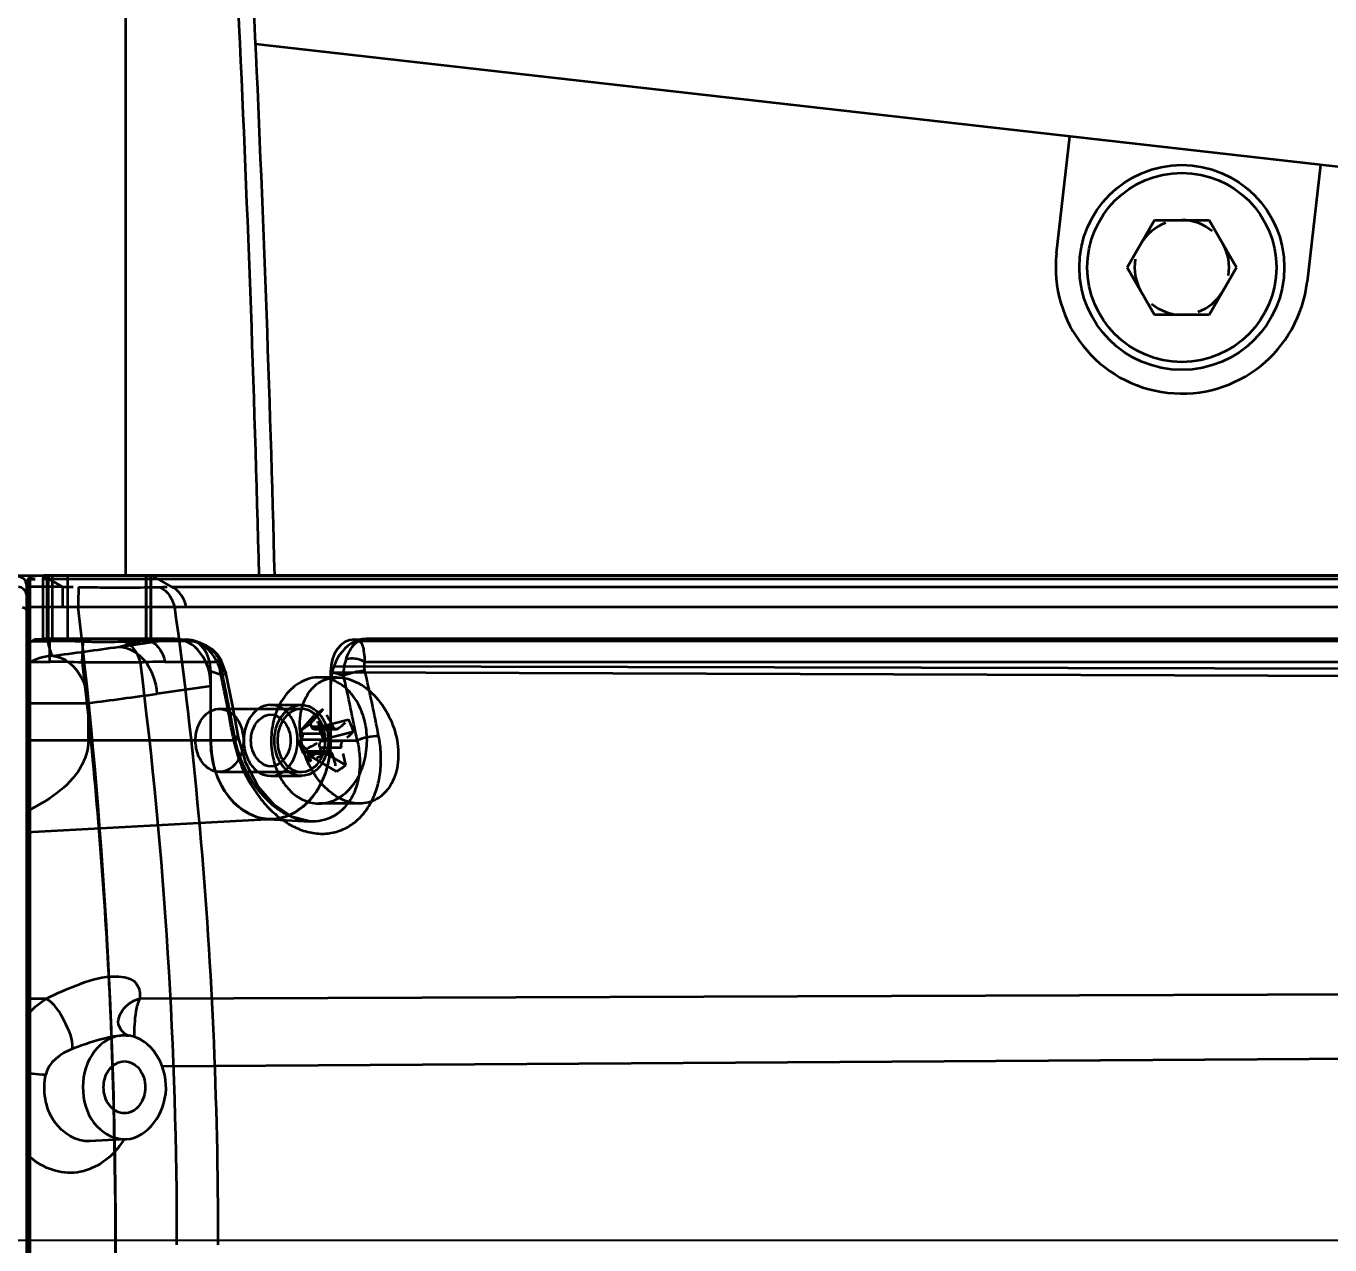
# Model space of a CAD drawing. Header units: millimetres. Extents: x 4086 to 8300, y 123 to 1549.
# Drawn here: x 7012.91 to 7031.52, y 726.45 to 743.84 of the extents above; entities that cross this region are included whole.
import ezdxf

# ---------------------------------------------------------------- set-up
doc = ezdxf.new("R2010")
doc.units = ezdxf.units.MM
doc.linetypes.add('PHANTOM', pattern=[0.8, 0.45, -0.05, 0.1, -0.05, 0.1, -0.05])
doc.layers.add('中心线', color=7, linetype='Continuous')
doc.layers.add('标注', color=7, linetype='Continuous', lineweight=25)
doc.layers.add('粗线', color=7, linetype='PHANTOM', lineweight=35)
doc.styles.get("Standard").update_dxf_attribs({"font": 'simsun.ttc'})
doc.dimstyles.new('直线标注', dxfattribs={"dimtxt": 7, "dimasz": 3, "dimexe": 1.25, "dimexo": 0.625, "dimtad": 1, "dimlfac": 4, "dimdsep": 46, "dimtxsty": 'Standard', "dimcen": 2.5, "dimadec": 0, "dimazin": 0, "dimtm": 1e-09, "dimtfac": 1, "dimtmove": 0, "dimatfit": 3, "dimfxl": 1, "dimarcsym": 0})

# ---------------------------------------------------------------- blocks, each defined once
blk = doc.blocks.new('*D2181')
at = {"layer": 'Defpoints', "color": 0}
for p in [(6990.045, 815.66), (7047.903, 815.66), (7047.903, 727.155)]:
    blk.add_point(p, dxfattribs=at)
at = {"layer": '标注', "color": 0, "lineweight": -2}
for p, q in [((6990.045, 816.285), (6990.045, 816.91)), ((7047.903, 727.78), (7047.903, 816.91)), ((6993.045, 815.66), (7044.903, 815.66))]:
    blk.add_line(p, q, dxfattribs=at)
at = {"layer": '标注', "color": 0}
for points in [[(6993.045, 816.16), (6993.045, 815.16), (6990.045, 815.66)], [(7044.903, 815.16), (7044.903, 816.16), (7047.903, 815.66)]]:
    blk.add_solid(points, dxfattribs=at)
at = {"layer": '标注', "color": 0, "insert": (7018.974, 819.785), "char_height": 7, "attachment_point": 5}
blk.add_mtext('254.5', dxfattribs=at)

msp = doc.modelspace()

# ---------------------------------------------------------------- linework, layer by layer
at = {"layer": '中心线'}
msp.add_line((6703.88156, 726.51485), (7075.49036, 726.51485), dxfattribs=at)
at = {"layer": '粗线', "linetype": 'Continuous'}
for p, q in [((7014.3319, 736.00025), (7014.3319, 752.09702)), ((7032.36077, 741.7487), (7016.18216, 743.58586)), ((7027.6184, 740.60012), (7027.80754, 742.26574)), ((7031.38455, 741.85955), (7031.19541, 740.19393)), ((7028.62748, 740.39702), (7029.01719, 741.07202)), ((7029.01719, 741.07202), (7029.79662, 741.07202)), ((7029.79662, 741.07202), (7030.18633, 740.39702)), ((7029.01719, 739.72202), (7028.62748, 740.39702)), ((7030.18633, 740.39702), (7029.79662, 739.72202)), ((7029.79662, 739.72202), (7029.01719, 739.72202)), ((6996.53248, 736.00095), (7013.25686, 736.0009)), ((7012.92458, 735.91451), (7012.92458, 716.97954)), ((7012.96958, 716.93557), (7012.96958, 735.95848)), ((7013.14887, 735.95368), (7044.39334, 735.95369)), ((7013.14887, 735.95366), (7013.14961, 735.08847)), ((7013.74071, 735.99843), (7013.15659, 735.99869)), ((7013.23298, 735.99769), (7013.15664, 735.99766)), ((7013.42874, 735.8373), (7013.15664, 735.99766)), ((7013.20649, 736.00095), (7013.20649, 735.09709)), ((7013.23159, 735.08869), (7013.23159, 735.9537)), ((7014.65588, 735.99771), (7013.23298, 735.99769)), ((7013.25686, 736.00151), (7013.28671, 736.00144)), ((7013.28671, 736.00144), (7013.36019, 736.00131)), ((7013.28671, 735.09684), (7013.28671, 736.00086)), ((7013.36019, 736.00131), (7013.43348, 736.0012)), ((7013.43348, 736.0012), (7013.50541, 736.00111)), ((7013.5066, 735.09686), (7013.5066, 736.00066)), ((7014.705, 735.99868), (7013.74071, 735.99843)), ((7014.62212, 735.9537), (7014.62212, 735.08867)), ((7014.62255, 735.09675), (7014.62255, 736.00082)), ((7014.62259, 736.00023), (7014.64634, 736.00024)), ((7014.68982, 736.00089), (7014.64655, 736.00085)), ((7044.37332, 736.00019), (7014.68982, 736.00019)), ((7014.68982, 735.09675), (7014.68982, 736.00019)), ((7014.69098, 735.95368), (7014.69098, 735.08846)), ((7014.70492, 735.99868), (7044.42268, 735.99869)), ((7014.71105, 735.9977), (7014.98321, 735.8373)), ((7044.42898, 735.99767), (7014.71113, 735.99765)), ((7012.91445, 735.86991), (7012.91445, 717.02414)), ((7013.42874, 735.8373), (7012.96958, 735.8373)), ((7013.42874, 735.8373), (7013.42874, 735.54928)), ((7014.98321, 735.8373), (7045.16597, 735.8373)), ((7013.42874, 735.54929), (7012.96958, 735.54929)), ((7045.3791, 735.54929), (7015.19634, 735.54929)), ((7012.95807, 735.0652), (7013.24664, 735.0652)), ((7013.23159, 735.08869), (7013.14961, 735.08847)), ((7013.20513, 735.09688), (7013.22897, 735.09686)), ((7013.20724, 735.09111), (7013.20513, 735.09688)), ((7013.20694, 735.0886), (7013.24664, 735.0652)), ((7013.20724, 735.09111), (7013.22897, 735.09686)), ((7013.28671, 735.0974), (7013.22919, 735.09746)), ((7013.24664, 734.76898), (7013.24664, 735.0652)), ((7013.50659, 735.09726), (7013.28718, 735.09738)), ((7015.03447, 735.09633), (7013.50659, 735.09726)), ((7014.2359, 734.98351), (7015.03447, 735.09633)), ((7014.63704, 735.0886), (7015.20636, 735.08846)), ((7014.67675, 735.0652), (7014.63774, 735.08819)), ((7015.27299, 735.0652), (7014.67675, 735.0652)), ((7015.20636, 735.08846), (7015.27299, 735.0652)), ((7015.39252, 735.03869), (7015.29207, 735.07376)), ((7017.59591, 735.08846), (7044.44061, 735.08865)), ((7017.66822, 735.0652), (7017.59591, 735.08846)), ((7044.54839, 735.0652), (7017.66822, 735.0652)), ((7017.76162, 735.09522), (7017.70791, 735.09153)), ((7017.76787, 735.09653), (7017.70857, 735.08728)), ((7044.37332, 735.09522), (7017.76162, 735.09522)), ((7015.76132, 734.61714), (7015.68281, 734.81527)), ((7012.92458, 734.76895), (7013.24664, 734.76896)), ((7014.89174, 734.76897), (7015.62984, 734.76897)), ((7015.71697, 734.57168), (7015.54606, 734.63135)), ((7015.54606, 733.64702), (7015.54606, 734.63135)), ((7017.25621, 734.63135), (7017.44168, 734.57168)), ((7017.25621, 734.63135), (7017.25621, 733.64702)), ((7040.70317, 734.5364), (7017.27949, 734.61485)), ((7017.31008, 734.7045), (7040.90689, 734.65595)), ((7017.74134, 734.76897), (7044.76338, 734.76897)), ((7015.54606, 734.42089), (7014.77565, 734.3117)), ((7015.54606, 733.64702), (7015.54606, 734.42089)), ((7017.34754, 734.54702), (7017.09178, 734.54702)), ((7017.25621, 734.42062), (7017.25621, 733.64702)), ((7012.91445, 734.18019), (7013.80017, 734.18019)), ((7013.80017, 733.64702), (7013.80017, 734.18019)), ((7015.67006, 734.09702), (7016.83978, 734.09702)), ((7016.40114, 734.15327), (7016.83978, 734.15327)), ((7017.14976, 734.09239), (7016.96626, 733.88167)), ((7017.08461, 734.04748), (7017.01684, 733.99954)), ((7017.14976, 734.09239), (7017.08461, 734.04748)), ((7016.83334, 733.78882), (7017.01684, 733.99954)), ((7016.83334, 733.78882), (7016.96626, 733.88167)), ((7016.96626, 733.88167), (7016.98287, 733.84051)), ((7017.08354, 733.8344), (7017.51223, 733.94628)), ((7016.84995, 733.74765), (7016.83334, 733.78882)), ((7016.84995, 733.74765), (7017.15887, 733.74765)), ((7017.29179, 733.84051), (7016.98287, 733.84051)), ((7017.33887, 733.80466), (7017.02819, 733.80466)), ((7017.05225, 733.81254), (7017.08354, 733.8344)), ((7017.05225, 733.81254), (7017.36116, 733.81254)), ((7017.08354, 733.8344), (7017.15411, 733.65952)), ((7017.5828, 733.7714), (7017.15411, 733.65952)), ((7015.54606, 733.64702), (7012.91445, 733.64702)), ((7015.89569, 733.64702), (7015.54606, 733.64702)), ((7016.79741, 733.63453), (7016.8287, 733.65638)), ((7016.90578, 733.52265), (7016.79741, 733.63453)), ((7016.86798, 733.45965), (7016.79741, 733.63453)), ((7017.13761, 733.65638), (7016.8287, 733.65638)), ((7016.89927, 733.4815), (7016.86798, 733.45965)), ((7016.89927, 733.4815), (7017.20819, 733.4815)), ((7016.90578, 733.52265), (7016.94185, 733.4344)), ((7017.23402, 733.48939), (7016.92333, 733.48939)), ((7017.11818, 733.50523), (7016.98526, 733.41238)), ((7017.10157, 733.54639), (7017.41048, 733.54639)), ((7017.10157, 733.54639), (7017.11818, 733.50523)), ((7017.11818, 733.50523), (7017.47175, 733.29451)), ((7017.15411, 733.65952), (7017.12282, 733.63767)), ((7017.43173, 733.63767), (7017.12282, 733.63767)), ((7017.25621, 733.64702), (7017.63562, 733.64702)), ((7016.86798, 733.45965), (7016.97636, 733.34777)), ((7016.94185, 733.4344), (7016.97636, 733.34777)), ((7017.27756, 733.45354), (7016.96865, 733.45354)), ((7016.98526, 733.41238), (7016.96865, 733.45354)), ((7017.33883, 733.20166), (7016.98526, 733.41238)), ((7015.67006, 733.19702), (7016.83978, 733.19702)), ((7016.40114, 733.14077), (7016.83978, 733.14077)), ((7017.67139, 732.74702), (7017.09178, 732.74702)), ((7016.43606, 732.52296), (7012.91445, 732.33356)), ((7016.36621, 732.52296), (7016.96308, 732.49086)), ((7013.1985, 729.96069), (7012.91445, 729.95976)), ((7014.53203, 729.96574), (7034.56574, 730.03507)), ((7014.22226, 729.63045), (7014.22247, 729.6321)), ((7014.22694, 729.59096), (7014.22226, 729.63045)), ((7014.35444, 729.43731), (7014.38144, 729.43408)), ((7034.28788, 729.11982), (7014.84278, 728.99563)), ((7014.34122, 727.9559), (7013.82042, 727.92553))]:
    msp.add_line(p, q, dxfattribs=at)
for points in [[(7013.1561, 735.99865), (7013.08203, 735.99598), (7013.01997, 735.98768), (7012.9747, 735.97498), (7012.94149, 735.95427), (7012.92459, 735.91441)], [(7013.15664, 735.99766), (7013.15483, 735.99527), (7013.15201, 735.97903), (7013.14887, 735.95366)], [(7014.69098, 735.95368), (7014.69123, 735.97888), (7014.69899, 735.99542), (7014.71113, 735.99765)], [(7012.96958, 735.8373), (7012.94708, 735.8314), (7012.93061, 735.81531), (7012.92458, 735.79332)], [(7012.96958, 735.54929), (7012.94708, 735.54726), (7012.93061, 735.5417), (7012.92458, 735.53412)], [(7012.95807, 735.0652), (7012.93973, 735.0555), (7012.9284, 735.0411), (7012.92458, 735.02147)], [(7015.68279, 734.81526), (7015.64899, 734.86305), (7015.61052, 734.90552), (7015.56885, 734.94243), (7015.52491, 734.97408), (7015.4795, 735.00075), (7015.43349, 735.02271), (7015.38876, 735.0399)], [(7015.94109, 733.68701), (7015.85392, 734.15338), (7015.76132, 734.61711)], [(7017.55059, 733.85965), (7017.53848, 733.88872), (7017.52569, 733.91761), (7017.51223, 733.94628)], [(7017.5828, 733.7714), (7017.57276, 733.80097), (7017.56202, 733.83039), (7017.55059, 733.85965)], [(7016.96393, 732.49082), (7016.70469, 732.55871), (7016.45161, 732.72893), (7016.2244, 732.99069), (7016.0457, 733.32591), (7015.94106, 733.68706)], [(7016.84995, 733.74765), (7016.85593, 733.71458), (7016.84894, 733.68196), (7016.8287, 733.65638)], [(7017.05225, 733.81254), (7017.02711, 733.80468), (7017.00232, 733.81388), (7016.98287, 733.84051)], [(7017.15887, 733.74765), (7017.16666, 733.71358), (7017.15889, 733.68021), (7017.13761, 733.65638)], [(7017.36116, 733.81254), (7017.3371, 733.8047), (7017.31173, 733.81494), (7017.29179, 733.84051)], [(7016.89927, 733.4815), (7016.92441, 733.48937), (7016.9492, 733.48017), (7016.96865, 733.45354)], [(7017.10157, 733.54639), (7017.09559, 733.57947), (7017.10258, 733.61209), (7017.12282, 733.63767)], [(7017.20819, 733.4815), (7017.23593, 733.48934), (7017.26129, 733.47911), (7017.27756, 733.45354)], [(7017.41048, 733.54639), (7017.40636, 733.58047), (7017.41413, 733.61384), (7017.43173, 733.63767)], [(7017.40783, 733.24657), (7017.42971, 733.26223), (7017.45102, 733.27821), (7017.47175, 733.29451)], [(7017.33883, 733.20166), (7017.36237, 733.21628), (7017.38538, 733.23125), (7017.40783, 733.24657)], [(7014.3623, 729.43637), (7014.32579, 729.45356), (7014.26532, 729.5105), (7014.22694, 729.59096)]]:
    msp.add_lwpolyline(points, dxfattribs=at)
for radius in [1.4625, 1.35]:
    msp.add_circle((7029.4069, 740.39702), radius, dxfattribs=at)
for centre, radius, start, end in [((6645.3319, 726.44702), 371.25, 1.4743765, 3.9262217), ((6645.18574, 726.44427), 371.17512, 1.4754052, 2.726668), ((7029.4069, 740.39702), 0.675, 109.997627, 150), ((7029.4069, 740.39702), 0.675, 49.997627, 90), ((7029.4069, 740.39702), 0.675, 349.997627, 30), ((7029.4069, 740.39702), 1.8, 173.521508, 353.521508), ((7029.4069, 740.39702), 0.675, 169.997627, 210), ((7029.4069, 740.39702), 0.675, 289.997627, 330), ((7029.4069, 740.39702), 0.675, 229.997627, 270), ((7012.80195, 735.86991), 0.1125, 0, 90), ((7014.67609, 718.98048), 17.01724, 89.882361, 90.066061), ((7013.42851, 724.66807), 10.88121, 88.827462, 89.998769), ((7015.19626, 729.321), 6.22829, 89.999273, 91.549902), ((7013.27723, 724.39456), 10.67069, 87.575055, 90.164239), ((7003.64018, 809.01331), 74.78422, 277.4030014, 278.1452985), ((7014.65258, 728.86129), 6.20396, 89.776831, 93.180975), ((7013.26317, 734.47885), 0.37383, 83.923472, 88.042462), ((7013.24556, 724.67457), 10.0944, 87.361745, 89.993867), ((7014.12773, 659.46638), 75.29309, 89.6849585, 90.3177191), ((6949.68744, 726.51808), 65.3755, 359.9377237, 7.2410587), ((7014.89148, 729.04733), 5.72164, 89.99742, 93.504424), ((6977.93885, 726.86124), 38.5347, 10.237, 11.649514), ((6982.73598, 726.8148), 35.87469, 11.080748, 12.602804), ((6978.28859, 726.85786), 38.21501, 10.233321, 11.645354), ((6982.74398, 726.81142), 35.55492, 11.084406, 12.606934), ((7004.28251, 808.46323), 74.89029, 277.3013532, 278.0544141)]:
    msp.add_arc(centre, radius, start, end, dxfattribs=at)
for centre, major_axis, start_param, end_param in [((7015.20382, 734.62793), (0.00567, 0.46051), -1.5542254, 0.00915027), ((7017.59845, 734.62793), (-0.00567, 0.46051), -0.00915027, 1.5542254)]:
    msp.add_ellipse(centre, major_axis=major_axis, ratio=0.7430698, start_param=start_param, end_param=end_param, dxfattribs=at)
for points, knots in [([(7012.90859, 735.89934), (7012.91044, 735.89457), (7012.91335, 735.8849), (7012.91445, 735.87484), (7012.91445, 735.86991)], [0, 0, 0, 0, 0.50929094, 1, 1, 1, 1]), ([(7013.50659, 736.00109), (7013.60728, 736.00092), (7013.97927, 736.00035), (7014.35127, 736.00014), (7014.62259, 736.00023)], [0, 0, 0, 0, 0.27065082, 1, 1, 1, 1]), ([(7013.65938, 735.8356), (7013.65871, 735.82325), (7013.65537, 735.72707), (7013.6531, 735.63086), (7013.65119, 735.54701)], [0, 0, 0, 0, 0.12849681, 1, 1, 1, 1]), ([(7013.65938, 735.8356), (7013.76259, 735.83381), (7014.14495, 735.82891), (7014.52744, 735.82925), (7014.80654, 735.8356)], [0, 0, 0, 0, 0.26993886, 1, 1, 1, 1]), ([(7014.80655, 735.8356), (7014.86002, 735.81851), (7014.96236, 735.73205), (7015.01111, 735.61378), (7015.02779, 735.54701)], [0, 0, 0, 0, 0.4492467, 1, 1, 1, 1]), ([(7015.19634, 735.54929), (7015.18095, 735.61543), (7015.13507, 735.73282), (7015.03558, 735.81976), (7014.98321, 735.8373)], [0, 0, 0, 0, 0.55151219, 1, 1, 1, 1]), ([(7012.91445, 735.51136), (7012.91445, 735.51949), (7012.88986, 735.5343), (7012.87032, 735.53993), (7012.85607, 735.54313)], [0, 0, 0, 0, 0.35755093, 1, 1, 1, 1]), ([(7015.02784, 735.547), (7014.88969, 735.54786), (7014.59573, 735.54963), (7014.13686, 735.54949), (7013.81615, 735.54779), (7013.65124, 735.54701)], [0, 0, 0, 0, 0.30107512, 0.64062351, 1, 1, 1, 1]), ([(7013.65124, 717.34703), (7014.01673, 720.36368), (7014.35508, 726.44717), (7014.0167, 732.53066), (7013.65124, 735.54701)], [0, 0, 0, 0, 0.50002461, 1, 1, 1, 1]), ([(7015.02784, 735.54701), (7015.16658, 734.55982), (7015.39629, 732.55669), (7015.6023, 729.5202), (7015.64814, 727.47424), (7015.64814, 726.44702)], [0, 0, 0, 0, 0.32765358, 0.66238117, 1, 1, 1, 1]), ([(7014.63774, 735.08819), (7014.49201, 735.08914), (7014.18919, 735.09009), (7013.72047, 735.08995), (7013.39749, 735.08922), (7013.23159, 735.08869)], [0, 0, 0, 0, 0.3109199, 0.64606662, 1, 1, 1, 1]), ([(7013.71021, 734.75827), (7013.71248, 734.80391), (7013.71838, 734.90303), (7013.72226, 735.00244), (7013.72871, 735.05569)], [0, 0, 0, 0, 0.46002603, 1, 1, 1, 1]), ([(7014.30833, 735.05569), (7014.25029, 735.05246), (7014.12653, 735.04872), (7013.93325, 735.04895), (7013.79814, 735.05276), (7013.72871, 735.05569)], [0, 0, 0, 0, 0.3007669, 0.64043978, 1, 1, 1, 1]), ([(7014.23589, 734.98352), (7014.37384, 734.98282), (7014.66982, 734.79064), (7014.76463, 734.47997), (7014.77565, 734.31174)], [0, 0, 0, 0, 0.45002207, 1, 1, 1, 1]), ([(7014.54174, 734.75828), (7014.52953, 734.80592), (7014.48487, 734.92645), (7014.38506, 735.03261), (7014.30833, 735.05569)], [0, 0, 0, 0, 0.38033656, 1, 1, 1, 1]), ([(7014.67675, 735.0652), (7014.73018, 735.04731), (7014.83143, 734.9575), (7014.87689, 734.8369), (7014.89174, 734.76898)], [0, 0, 0, 0, 0.44761823, 1, 1, 1, 1]), ([(7015.54606, 734.42089), (7015.54606, 734.58768), (7015.47103, 734.90655), (7015.17204, 735.09674), (7015.03438, 735.09675)], [0, 0, 0, 0, 0.54783485, 1, 1, 1, 1]), ([(7015.62984, 734.76897), (7015.60915, 734.81738), (7015.55206, 734.90982), (7015.42713, 735.0138), (7015.32526, 735.05427), (7015.27299, 735.0652)], [0, 0, 0, 0, 0.3290766, 0.66617877, 1, 1, 1, 1]), ([(7015.27299, 735.0652), (7015.32805, 735.05943), (7015.43577, 735.03129), (7015.57194, 734.94122), (7015.63556, 734.85454), (7015.6581, 734.80864)], [0, 0, 0, 0, 0.34537992, 0.68097557, 1, 1, 1, 1]), ([(7017.47619, 734.80864), (7017.49169, 734.85144), (7017.53594, 734.94685), (7017.60756, 735.04821), (7017.66822, 735.0652)], [0, 0, 0, 0, 0.4195622, 1, 1, 1, 1]), ([(7017.66822, 735.0652), (7017.71265, 735.02795), (7017.73138, 734.91236), (7017.7409, 734.81376), (7017.74134, 734.76897)], [0, 0, 0, 0, 0.56415616, 1, 1, 1, 1]), ([(7013.30274, 734.85058), (7013.36493, 734.84396), (7013.64796, 734.73782), (7013.78678, 734.4089), (7013.80017, 734.18019)], [0, 0, 0, 0, 0.21444397, 1, 1, 1, 1]), ([(7015.62984, 734.76897), (7015.64132, 734.77718), (7015.6529, 734.79163), (7015.68599, 734.80458), (7015.67568, 734.82221), (7015.66478, 734.81156), (7015.6581, 734.80864)], [0, 0, 0, 0, 0.45016785, 0.71148296, 0.76712132, 1, 1, 1, 1]), ([(7017.74134, 734.76897), (7017.69876, 734.79071), (7017.61253, 734.81857), (7017.52193, 734.81675), (7017.47619, 734.80864)], [0, 0, 0, 0, 0.50678651, 1, 1, 1, 1]), ([(7013.71044, 734.75828), (7013.86783, 733.41186), (7014.10769, 730.64475), (7014.22631, 726.44702), (7014.10769, 722.2493), (7013.86783, 719.48219), (7013.71044, 718.13577)], [0, 0, 0, 0, 0.24408927, 0.50000002, 0.75591078, 1, 1, 1, 1]), ([(7015.67978, 734.64233), (7015.70745, 734.64195), (7015.79575, 734.63728), (7015.7362, 734.5819), (7015.71697, 734.57168)], [0, 0, 0, 0, 0.55974247, 1, 1, 1, 1]), ([(7017.44168, 734.57168), (7017.45223, 734.57684), (7017.50583, 734.59946), (7017.5621, 734.61541), (7017.60749, 734.62499)], [0, 0, 0, 0, 0.20202137, 1, 1, 1, 1]), ([(7017.60749, 734.62499), (7017.62045, 734.62773), (7017.66631, 734.63629), (7017.71289, 734.64187), (7017.74631, 734.64233)], [0, 0, 0, 0, 0.28383176, 1, 1, 1, 1]), ([(7016.77099, 734.44193), (7016.69463, 734.38859), (7016.55883, 734.24201), (7016.43586, 733.96283), (7016.40772, 733.75367), (7016.40772, 733.64702)], [0, 0, 0, 0, 0.30938358, 0.64573476, 1, 1, 1, 1]), ([(7017.69596, 734.06908), (7017.65634, 734.16725), (7017.55109, 734.34482), (7017.31055, 734.52568), (7017.02307, 734.56816), (7016.84667, 734.4948), (7016.77099, 734.44193)], [0, 0, 0, 0, 0.27594402, 0.52579847, 0.75933673, 1, 1, 1, 1]), ([(7016.8363, 733.64702), (7016.81527, 733.76398), (7016.80586, 733.98958), (7016.89652, 734.29395), (7017.09286, 734.50449), (7017.36228, 734.57029), (7017.64232, 734.49027), (7017.89884, 734.2934), (7018.1022, 734.00304), (7018.18247, 733.76911), (7018.20442, 733.64702)], [0, 0, 0, 0, 0.14230371, 0.26573484, 0.37123539, 0.4711206, 0.58107721, 0.70871582, 0.85145827, 1, 1, 1, 1]), ([(7015.36797, 733.436), (7015.34308, 733.49768), (7015.31703, 733.63113), (7015.34443, 733.82589), (7015.43119, 733.98929), (7015.56811, 734.09337), (7015.73539, 734.10563), (7015.8856, 734.01704), (7015.94897, 733.91551), (7015.97215, 733.85805)], [0, 0, 0, 0, 0.16098975, 0.32118603, 0.46770807, 0.59835383, 0.71991617, 0.85003838, 1, 1, 1, 1]), ([(7016.78592, 733.64702), (7016.78592, 733.72239), (7016.76164, 733.86694), (7016.65727, 734.04693), (7016.49769, 734.15597), (7016.30899, 734.15768), (7016.14608, 734.04901), (7016.04064, 733.86738), (7016.01635, 733.72191), (7016.01635, 733.64702)], [0, 0, 0, 0, 0.16215545, 0.30795331, 0.43707075, 0.55944476, 0.68990545, 0.83888663, 1, 1, 1, 1]), ([(7016.455, 733.64702), (7016.455, 733.72211), (7016.47925, 733.86708), (7016.58387, 734.04744), (7016.74374, 734.15587), (7016.93068, 734.15766), (7017.09274, 734.05104), (7017.19966, 733.86984), (7017.22457, 733.72328), (7017.22457, 733.64702)], [0, 0, 0, 0, 0.16154578, 0.30894028, 0.4376315, 0.55867596, 0.6877939, 0.83593254, 1, 1, 1, 1]), ([(7017.14187, 733.85805), (7017.11893, 733.91489), (7017.05652, 734.01521), (7016.90895, 734.10428), (7016.74185, 734.09517), (7016.60295, 733.99214), (7016.51488, 733.82838), (7016.48657, 733.63272), (7016.51253, 733.49833), (7016.53769, 733.436)], [0, 0, 0, 0, 0.14834567, 0.27673836, 0.39783605, 0.52990293, 0.67687633, 0.83729485, 1, 1, 1, 1]), ([(7017.77584, 733.64702), (7017.77584, 733.69574), (7017.76986, 733.79273), (7017.74316, 733.93454), (7017.71358, 734.02542), (7017.69596, 734.06908)], [0, 0, 0, 0, 0.33842653, 0.67293762, 1, 1, 1, 1]), ([(7015.97215, 733.85805), (7015.99715, 733.7961), (7016.02305, 733.66282), (7015.99563, 733.4682), (7015.90889, 733.30437), (7015.77084, 733.19996), (7015.6031, 733.18897), (7015.454, 733.2778), (7015.39104, 733.37884), (7015.36797, 733.436)], [0, 0, 0, 0, 0.16170756, 0.32059731, 0.46759008, 0.59993976, 0.72127832, 0.85080901, 1, 1, 1, 1]), ([(7016.11896, 733.64702), (7016.11896, 733.69492), (7016.13638, 733.85542), (7016.28544, 734.01827), (7016.40114, 734.01826)], [0, 0, 0, 0, 0.29278721, 1, 1, 1, 1]), ([(7016.40114, 734.01826), (7016.51683, 734.01826), (7016.66589, 733.85542), (7016.68331, 733.69492), (7016.68331, 733.64702)], [0, 0, 0, 0, 0.70721423, 1, 1, 1, 1]), ([(7016.53769, 733.436), (7016.56071, 733.37896), (7016.62353, 733.27806), (7016.7724, 733.18906), (7016.93934, 733.19975), (7017.07721, 733.30286), (7017.16485, 733.46614), (7017.19294, 733.6617), (7017.16697, 733.79586), (7017.14187, 733.85805)], [0, 0, 0, 0, 0.14886433, 0.27833416, 0.39983903, 0.53014209, 0.67736405, 0.83767957, 1, 1, 1, 1]), ([(7015.86012, 733.70963), (7015.85879, 733.7047), (7015.90643, 733.70939), (7015.94625, 733.69638), (7015.93428, 733.66819), (7015.91587, 733.65693), (7015.90225, 733.65192), (7015.89569, 733.64702)], [0, 0, 0, 0, 0.35403329, 0.56010405, 0.70914438, 0.83867608, 1, 1, 1, 1]), ([(7015.86012, 733.70963), (7015.87658, 733.61915), (7015.92142, 733.44023), (7016.02306, 733.18305), (7016.13483, 732.98258), (7016.23941, 732.83471), (7016.32394, 732.73242), (7016.41432, 732.63913), (7016.5097, 732.55599), (7016.60937, 732.48379), (7016.74427, 732.40475), (7016.91937, 732.33557), (7017.1348, 732.30611), (7017.34322, 732.33414), (7017.53404, 732.41863), (7017.69771, 732.5545), (7017.82785, 732.7343), (7017.91967, 732.94887), (7017.96187, 733.14743), (7017.97542, 733.31469), (7017.97509, 733.49007), (7017.95897, 733.62213), (7017.94187, 733.70963)], [0, 0, 0, 0, 0.07119086, 0.14249872, 0.2136428, 0.24839333, 0.28271139, 0.31633667, 0.34891643, 0.38061073, 0.41153738, 0.46989723, 0.5251878, 0.57817915, 0.63072569, 0.68473926, 0.74105421, 0.8010959, 0.8642644, 0.89739138, 0.93097905, 1, 1, 1, 1]), ([(7017.94187, 733.70963), (7017.8888, 733.70898), (7017.78485, 733.69364), (7017.68293, 733.66731), (7017.63562, 733.64702)], [0, 0, 0, 0, 0.50765055, 1, 1, 1, 1]), ([(7013.80006, 733.64702), (7013.80006, 733.51187), (7013.63915, 733.04732), (7013.21164, 732.77903), (7012.91438, 732.63561)], [0, 0, 0, 0, 0.29052596, 1, 1, 1, 1]), ([(7015.54606, 733.64702), (7015.54606, 733.36266), (7015.6772, 732.81692), (7016.20287, 732.51037), (7016.43606, 732.52298)], [0, 0, 0, 0, 0.54908545, 1, 1, 1, 1]), ([(7017.25621, 733.64702), (7017.25621, 733.51703), (7017.22294, 733.26268), (7017.07756, 732.92294), (7016.85124, 732.66355), (7016.56284, 732.51767), (7016.2467, 732.51589), (7015.95631, 732.65913), (7015.72707, 732.91848), (7015.57973, 733.26023), (7015.54606, 733.51641), (7015.54606, 733.64702)], [0, 0, 0, 0, 0.12543814, 0.24410187, 0.35180355, 0.45118674, 0.5465897, 0.64581075, 0.75415513, 0.87396405, 1, 1, 1, 1]), ([(7017.63562, 733.64702), (7017.65249, 733.57484), (7017.67559, 733.43036), (7017.6752, 733.21663), (7017.63901, 733.01638), (7017.56776, 732.83794), (7017.46318, 732.6883), (7017.32915, 732.57524), (7017.17113, 732.5051), (7016.99728, 732.482), (7016.81642, 732.50662), (7016.63617, 732.57664), (7016.46358, 732.6879), (7016.30447, 732.83509), (7016.16391, 733.01164), (7016.04634, 733.21004), (7015.95454, 733.42328), (7015.91203, 733.57187), (7015.89569, 733.64702)], [0, 0, 0, 0, 0.06887244, 0.13504852, 0.19746912, 0.25659237, 0.31197584, 0.36520759, 0.41729144, 0.47022915, 0.52586811, 0.58488299, 0.64826965, 0.71530555, 0.78515053, 0.85696095, 0.92869075, 1, 1, 1, 1]), ([(7016.01635, 733.64702), (7016.01635, 733.57194), (7016.04061, 733.42697), (7016.14523, 733.24661), (7016.3051, 733.13818), (7016.49203, 733.13639), (7016.6541, 733.24301), (7016.76102, 733.42421), (7016.78592, 733.57076), (7016.78592, 733.64702)], [0, 0, 0, 0, 0.16154578, 0.30894028, 0.4376315, 0.55867596, 0.6877939, 0.83593254, 1, 1, 1, 1]), ([(7016.40114, 733.27578), (7016.28544, 733.27579), (7016.13638, 733.43863), (7016.11896, 733.59913), (7016.11896, 733.64702)], [0, 0, 0, 0, 0.70721423, 1, 1, 1, 1]), ([(7016.68331, 733.64702), (7016.68331, 733.59913), (7016.66589, 733.43863), (7016.51683, 733.27578), (7016.40114, 733.27578)], [0, 0, 0, 0, 0.29278721, 1, 1, 1, 1]), ([(7016.40772, 733.64702), (7016.40772, 733.59829), (7016.4137, 733.50129), (7016.4404, 733.35949), (7016.46998, 733.26862), (7016.4876, 733.22497)], [0, 0, 0, 0, 0.33852175, 0.67300405, 1, 1, 1, 1]), ([(7016.43606, 732.52298), (7016.66122, 732.53516), (7017.13384, 732.85766), (7017.25621, 733.37546), (7017.25621, 733.64702)], [0, 0, 0, 0, 0.45365358, 1, 1, 1, 1]), ([(7017.22457, 733.64702), (7017.22457, 733.57194), (7017.20031, 733.42697), (7017.09569, 733.24661), (7016.93582, 733.13818), (7016.74888, 733.13639), (7016.58682, 733.24301), (7016.4799, 733.42421), (7016.455, 733.57076), (7016.455, 733.64702)], [0, 0, 0, 0, 0.16154578, 0.30894028, 0.4376315, 0.55867596, 0.6877939, 0.83593254, 1, 1, 1, 1]), ([(7018.20442, 733.64702), (7018.22536, 733.53058), (7018.23278, 733.30459), (7018.13359, 733.00118), (7017.93198, 732.79203), (7017.66005, 732.72308), (7017.37919, 732.8032), (7017.12942, 733.00283), (7016.93497, 733.29348), (7016.85818, 733.52531), (7016.8363, 733.64702)], [0, 0, 0, 0, 0.14190088, 0.26580427, 0.3734909, 0.47550164, 0.58582963, 0.71142348, 0.85167866, 1, 1, 1, 1]), ([(7017.41257, 732.85212), (7017.49116, 732.90702), (7017.62875, 733.05736), (7017.74899, 733.33769), (7017.77584, 733.54397), (7017.77584, 733.64702)], [0, 0, 0, 0, 0.31844907, 0.65767383, 1, 1, 1, 1]), ([(7016.4876, 733.22497), (7016.51836, 733.14875), (7016.59538, 733.00867), (7016.76034, 732.84402), (7016.96434, 732.74709), (7017.19821, 732.73968), (7017.34536, 732.80517), (7017.41257, 732.85212)], [0, 0, 0, 0, 0.21363062, 0.40990555, 0.59671399, 0.78690187, 1, 1, 1, 1]), ([(7013.1985, 729.96069), (7013.35608, 730.0417), (7013.68024, 730.18158), (7014.10118, 730.30972), (7014.50446, 730.24225), (7014.54109, 730.03741), (7014.53227, 729.96508)], [0, 0, 0, 0, 0.33773923, 0.66469131, 0.86109678, 1, 1, 1, 1]), ([(7013.57372, 729.24568), (7013.58181, 729.38459), (7013.45926, 729.64214), (7013.31699, 729.89598), (7013.1985, 729.96068)], [0, 0, 0, 0, 0.50754571, 1, 1, 1, 1]), ([(7014.22247, 729.6321), (7014.22783, 729.6746), (7014.27464, 729.82804), (7014.42159, 729.93579), (7014.53226, 729.96507)], [0, 0, 0, 0, 0.27228828, 1, 1, 1, 1]), ([(7014.23768, 729.43288), (7014.0823, 729.40788), (7013.77865, 729.16914), (7013.67248, 728.63448), (7013.84761, 728.11665), (7014.18927, 727.94696), (7014.34122, 727.95591)], [0, 0, 0, 0, 0.23522174, 0.50691958, 0.77249352, 1, 1, 1, 1]), ([(7014.23768, 729.43288), (7014.25358, 729.43544), (7014.28523, 729.44062), (7014.31767, 729.44099), (7014.33349, 729.43871)], [0, 0, 0, 0, 0.50209136, 1, 1, 1, 1]), ([(7014.33349, 729.43871), (7014.33691, 729.43822), (7014.34377, 729.43699), (7014.35051, 729.43528), (7014.35387, 729.43428)], [0, 0, 0, 0, 0.49726836, 1, 1, 1, 1]), ([(7014.34122, 727.95591), (7014.64485, 727.9738), (7015.14842, 728.67198), (7014.68692, 729.39015), (7014.38144, 729.43408)], [0, 0, 0, 0, 0.49635819, 1, 1, 1, 1]), ([(7014.01637, 728.69702), (7014.01637, 728.78921), (7014.06392, 728.96883), (7014.23467, 729.06827), (7014.31353, 729.06826)], [0, 0, 0, 0, 0.53896723, 1, 1, 1, 1]), ([(7014.31353, 729.06826), (7014.39238, 729.06826), (7014.56313, 728.96884), (7014.61068, 728.78922), (7014.61068, 728.69702)], [0, 0, 0, 0, 0.461014, 1, 1, 1, 1]), ([(7012.91501, 728.90699), (7012.94236, 728.90242), (7013.03368, 728.88858), (7013.12587, 728.87845), (7013.19054, 728.87761)], [0, 0, 0, 0, 0.30009493, 1, 1, 1, 1]), ([(7013.82042, 727.92558), (7013.62827, 727.91445), (7013.20042, 728.18776), (7013.14744, 728.65371), (7013.19054, 728.87761)], [0, 0, 0, 0, 0.45774294, 1, 1, 1, 1]), ([(7014.31353, 728.32578), (7014.23467, 728.32579), (7014.06392, 728.42521), (7014.01637, 728.60483), (7014.01637, 728.69702)], [0, 0, 0, 0, 0.461014, 1, 1, 1, 1]), ([(7014.61068, 728.69702), (7014.61068, 728.60483), (7014.56313, 728.42522), (7014.39238, 728.32578), (7014.31353, 728.32578)], [0, 0, 0, 0, 0.53896723, 1, 1, 1, 1]), ([(7014.1805, 727.78296), (7014.02387, 727.60928), (7013.55478, 727.35269), (7013.07273, 727.58625), (7012.9105, 727.75259)], [0, 0, 0, 0, 0.50163315, 1, 1, 1, 1])]:
    msp.add_open_spline(points, degree=3, knots=knots, dxfattribs=at)
for points in [[(7012.92458, 735.91451), (7012.92458, 735.93548), (7012.94861, 735.95848), (7012.96958, 735.95848)], [(7012.92458, 735.91451), (7012.92459, 735.9537), (7012.99795, 735.94842), (7013.03714, 735.94844)], [(7012.96958, 735.95848), (7012.97988, 736.02135), (7013.09294, 735.99792), (7013.15664, 735.99766)], [(7013.23298, 735.99769), (7013.23132, 736.01228), (7013.23161, 735.96836), (7013.23159, 735.95368)], [(7014.62212, 735.95369), (7014.6221, 735.9723), (7014.63884, 736.00367), (7014.65647, 735.99771)], [(7012.91445, 735.72737), (7012.91445, 735.7798), (7012.85438, 735.8373), (7012.80195, 735.8373)], [(7013.42874, 735.8373), (7013.47995, 735.83743), (7013.53117, 735.83757), (7013.58238, 735.83668)], [(7014.80655, 735.8356), (7014.84579, 735.83649), (7014.88504, 735.83739), (7014.9243, 735.83725)], [(7013.20703, 735.09168), (7013.10573, 735.09135), (7013.002, 735.06723), (7012.91111, 735.02249)], [(7013.20649, 735.09709), (7013.10646, 735.09709), (7013.00403, 735.07387), (7012.91389, 735.0305)], [(7013.14961, 735.08846), (7013.10255, 735.08847), (7013.05323, 735.09336), (7013.00885, 735.0777)], [(7013.20718, 735.09112), (7013.22838, 735.01109), (7013.25102, 734.93141), (7013.27594, 734.85246)], [(7014.2359, 734.98351), (7014.37896, 735.02255), (7014.52305, 735.05775), (7014.66613, 735.09676)], [(7017.70793, 735.09129), (7017.56056, 735.06977), (7017.42595, 734.94893), (7017.35407, 734.81849)], [(7013.27594, 734.85246), (7013.14804, 734.84703), (7013.01709, 734.80192), (7012.91267, 734.72788)], [(7015.71697, 734.57168), (7015.71326, 734.65298), (7015.69355, 734.73538), (7015.6581, 734.80864)], [(7017.35407, 734.81849), (7017.28816, 734.69887), (7017.25621, 734.55719), (7017.25621, 734.42062)], [(7017.47619, 734.80864), (7017.44832, 734.73384), (7017.43773, 734.6514), (7017.44168, 734.57168)], [(7015.62984, 734.76897), (7015.65355, 734.73028), (7015.67061, 734.68677), (7015.67978, 734.64233)], [(7017.74631, 734.64233), (7017.73709, 734.68356), (7017.73403, 734.72736), (7017.74134, 734.76897)], [(7017.15887, 733.74765), (7017.13087, 733.80501), (7017.10266, 733.86257), (7017.06814, 733.91625)], [(7017.29179, 733.84051), (7017.26369, 733.89807), (7017.23535, 733.95584), (7017.2007, 734.00971)], [(7017.36116, 733.81254), (7017.39753, 733.84113), (7017.43456, 733.86933), (7017.46694, 733.90236)], [(7017.5828, 733.7714), (7017.55238, 733.74037), (7017.52127, 733.70971), (7017.48711, 733.68286)], [(7016.90578, 733.52265), (7016.95907, 733.55095), (7017.01256, 733.5791), (7017.06363, 733.61121)], [(7017.20819, 733.4815), (7017.1585, 733.45027), (7017.10861, 733.4192), (7017.05678, 733.39167)], [(7017.27756, 733.45354), (7017.29531, 733.3979), (7017.31359, 733.34197), (7017.32304, 733.28433)], [(7017.47175, 733.29451), (7017.46254, 733.35065), (7017.4528, 733.40708), (7017.43551, 733.46127)], [(7012.91021, 729.71459), (7012.99393, 729.80922), (7013.09162, 729.89331), (7013.1985, 729.96068)], [(7014.53225, 729.96506), (7014.50432, 729.9078), (7014.48856, 729.8447), (7014.47741, 729.78197)], [(7014.47741, 729.78197), (7014.45547, 729.65852), (7014.45095, 729.53203), (7014.45228, 729.40665)], [(7014.08446, 729.40556), (7013.91045, 729.36624), (7013.74063, 729.30863), (7013.57372, 729.24567)], [(7014.23768, 729.43288), (7014.18616, 729.42677), (7014.13506, 729.41699), (7014.08446, 729.40556)], [(7013.57372, 729.24567), (7013.40801, 729.18316), (7013.22402, 729.05152), (7013.19054, 728.87761)], [(7014.29929, 727.94036), (7014.26421, 727.88477), (7014.22452, 727.83177), (7014.1805, 727.78296)]]:
    msp.add_open_spline(points, degree=3, dxfattribs=at)

# ---------------------------------------------------------------- dimensions: what is measured, and where the dimension line sits
at = {"layer": '标注'}
dim = msp.add_linear_dim(base=(7047.90281, 815.66011), p1=(6990.04511, 815.66011), p2=(7047.90281, 727.15453), text='254.5', dimstyle='直线标注', dxfattribs=at)
dim.commit()
dim.dimension.update_dxf_attribs({"geometry": '*D2181', "text_midpoint": (7018.97396, 819.78511)})

doc.saveas('drawing.dxf')
